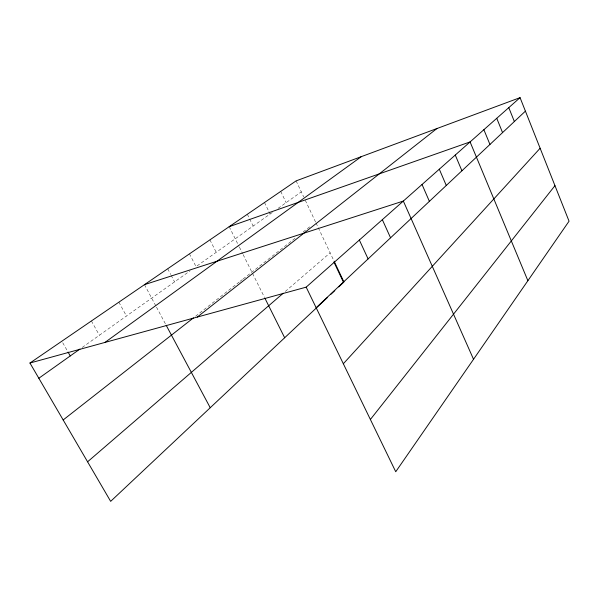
<?xml version="1.0" encoding="UTF-8"?>
<svg xmlns="http://www.w3.org/2000/svg" width="599" height="599" viewBox="0 0 599 599"><rect width="100%" height="100%" fill="white"/><g stroke="black" fill="none" stroke-linecap="round" stroke-linejoin="round"><path stroke-width="0.45" stroke-dasharray="3 2.25" d="M285.326 291.421L330.131 252.808M195.596 316.212L239.42 281.874M240.154 281.298L242.355 279.576M243.082 279.007L295.816 237.698M303.169 231.933L310.507 226.182M82.198 347.457L190.115 270.83M272.275 212.48L196.038 266.622L189.464 253.864M278.108 208.34L301.312 191.867M62.738 342.748L67.597 351.284M91.415 320.967L99.374 335.26M118.879 302.166L126.441 316.04M144.471 284.652L156.062 306.351M156.504 307.175L165.728 324.441M167.69 268.764L170.693 274.499M171.127 275.315L174.564 281.867M209.92 239.862L216.224 252.291M229.177 226.684L238.971 246.294M239.39 247.125L242.715 253.789M243.134 254.62L264.578 297.553M247.342 214.255L249.281 218.186M249.663 218.979L253.152 226.063M264.496 202.507L268.494 210.743M268.891 211.567L270.097 214.038M280.736 191.403L286.12 202.649M296.116 180.876L303.7 196.914M305.295 200.283L315.643 222.162M316.032 222.993L333.688 260.325"/><path stroke-width="0.9" d="M370.384 419.48L554.959 185.66M343.339 363.743L540.126 148.252M327.668 297.329L110.658 501.356L29.95 363.031L296.116 180.876L520.059 97.644L569.05 221.196L395.737 471.742L306.171 287.153L520.059 97.644M330.94 294.251L334.841 290.582M338.742 286.914L343.946 282.024L334.077 261.157M316.152 307.714L525.405 111.144M87.581 461.799L283.245 293.211M197.258 317.073L436.903 128.545M63.165 419.959L193.462 317.882M104.945 342.433L361.317 156.638M38.83 378.254L79.959 349.045M229.177 226.684L470.088 141.918L527.884 280.706M144.471 284.652L403.337 201.062L473.532 359.28M29.95 363.031L306.171 287.153M68.039 352.062L70.248 355.941M166.17 325.264L210.234 407.732M264.99 298.377L284.667 337.761M334.092 262.414L343.407 282.114M359.355 240.027L368.093 258.925M382.342 219.668L390.555 237.818M422.04 184.492L429.386 201.339M439.299 169.195L446.277 185.473M455.27 155.051L461.919 170.79M483.88 129.698L489.945 144.456M496.751 118.295L502.554 132.611M508.783 107.633L514.354 121.53"/></g></svg>
